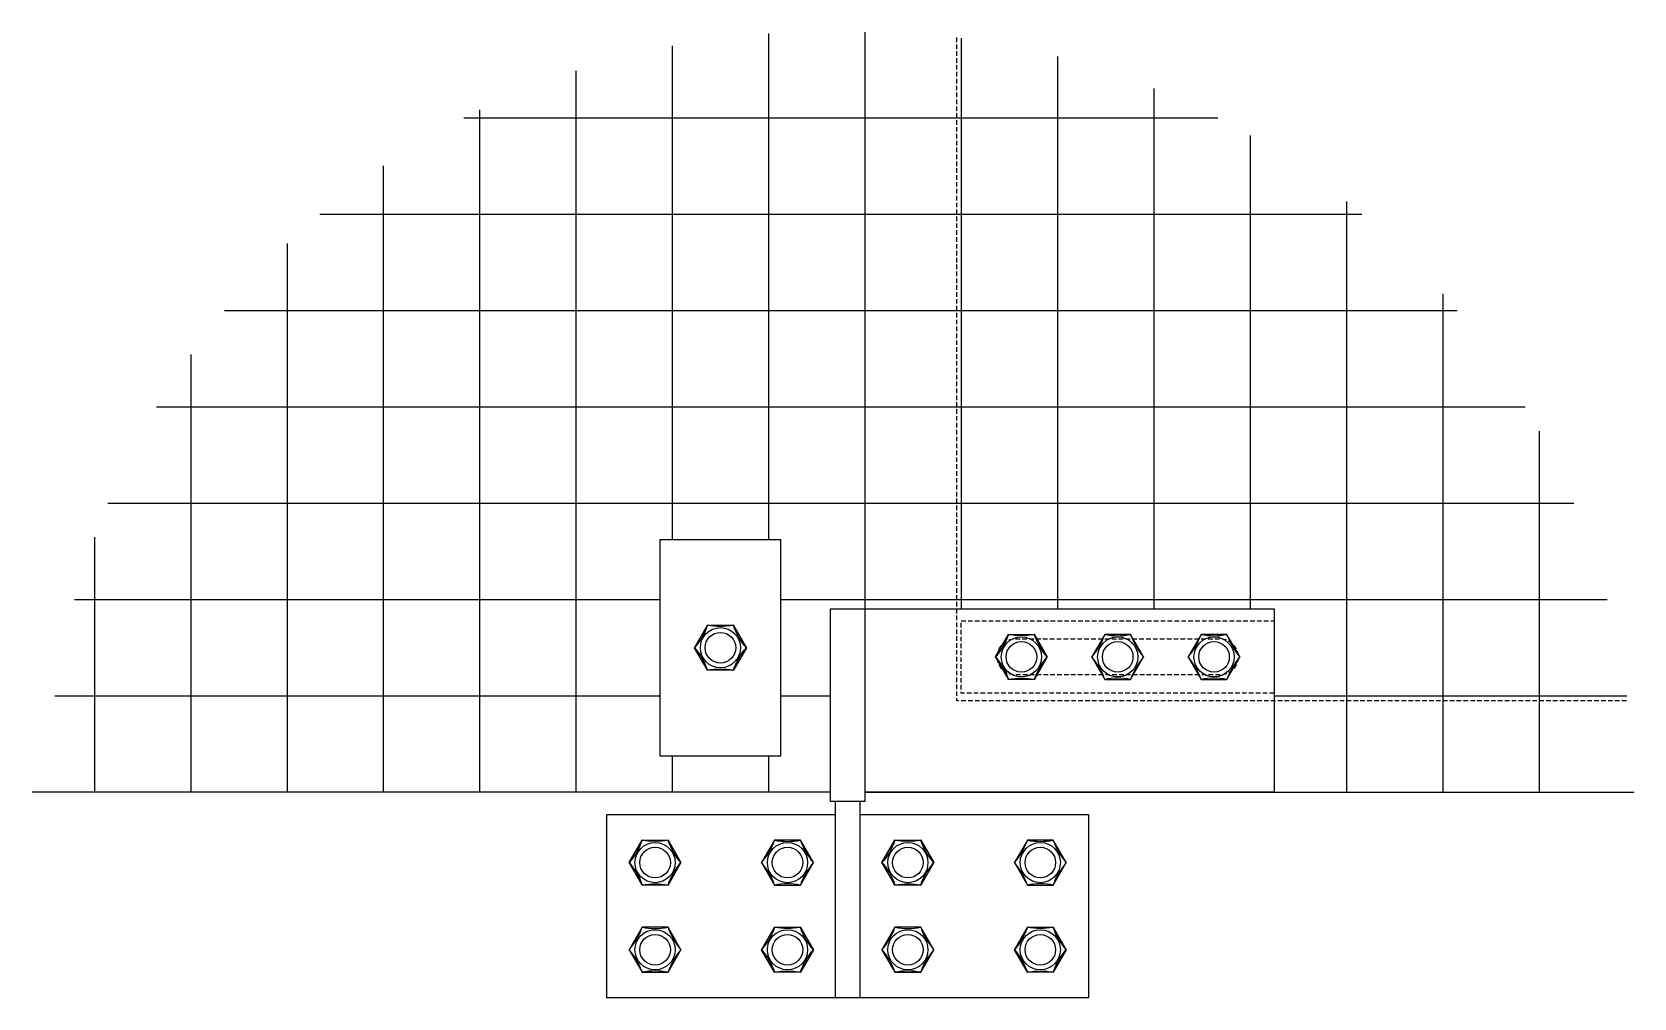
# Model space of a CAD drawing. Header units: millimetres. Extents: x 562 to 11403, y -8308 to -3911.
# Drawn here: x 2998 to 3664, y -7505 to -7104 of the extents above; entities that cross this region are included whole.
import ezdxf

# ---------------------------------------------------------------- set-up
doc = ezdxf.new("R2010")
doc.units = ezdxf.units.MM
doc.linetypes.add('HIDDEN', pattern=[9.525, 6.35, -3.175])
for name, color, linetype in [('2', 2, 'Continuous'), ('3', 3, 'Continuous'), ('5', 5, 'Continuous'), ('6', 6, 'Continuous'), ('8', 8, 'Continuous'), ('HIDDEN', 1, 'HIDDEN')]:
    doc.layers.add(name, color=color, linetype=linetype)

msp = doc.modelspace()

# ---------------------------------------------------------------- linework, layer by layer
at = {"layer": '2'}
for p, q in [((3384.17, -7106.7), (3384.17, -7343.62)), ((3424.17, -7114.37), (3424.17, -7343.62)), ((3464.17, -7127.59), (3464.17, -7343.62)), ((3344.17, -7139.82), (3490.78, -7139.82)), ((3504.17, -7147.15), (3504.17, -7343.62)), ((3544.17, -7174.55), (3544.17, -7419.82)), ((3344.17, -7179.82), (3550.56, -7179.82)), ((3584.17, -7212.82), (3584.17, -7419.82)), ((3344.17, -7219.82), (3590.14, -7219.82)), ((3344.17, -7259.82), (3618.4, -7259.82)), ((3624.17, -7269.88), (3624.17, -7419.82)), ((3344.17, -7299.82), (3638.63, -7299.82)), ((3344.17, -7339.82), (3652.41, -7339.82)), ((3514.17, -7379.82), (3660.58, -7379.82))]:
    msp.add_line(p, q, dxfattribs=at)
at = {"layer": '3', "flags": 128}
for points in [[(3259.17, -7314.82), (3309.17, -7314.82), (3309.17, -7404.82), (3259.17, -7404.82)], [(3273.39, -7359.82), (3278.78, -7350.49), (3289.55, -7350.49), (3294.94, -7359.82), (3289.55, -7369.15), (3278.78, -7369.15)], [(3419.94, -7363.62), (3414.55, -7372.95), (3403.78, -7372.95), (3398.39, -7363.62), (3403.78, -7354.29), (3414.55, -7354.29)], [(3438.39, -7363.62), (3443.78, -7372.95), (3454.55, -7372.95), (3459.94, -7363.62), (3454.55, -7354.29), (3443.78, -7354.29)], [(3478.39, -7363.62), (3483.78, -7372.95), (3494.55, -7372.95), (3499.94, -7363.62), (3494.55, -7354.29), (3483.78, -7354.29)], [(3246.25, -7449.02), (3251.64, -7439.69), (3262.41, -7439.69), (3267.8, -7449.02), (3262.41, -7458.35), (3251.64, -7458.35)], [(3322.8, -7449.02), (3317.41, -7439.69), (3306.64, -7439.69), (3301.25, -7449.02), (3306.64, -7458.35), (3317.41, -7458.35)], [(3351.25, -7449.02), (3356.64, -7439.69), (3367.41, -7439.69), (3372.8, -7449.02), (3367.41, -7458.35), (3356.64, -7458.35)], [(3427.8, -7449.02), (3422.41, -7439.69), (3411.64, -7439.69), (3406.25, -7449.02), (3411.64, -7458.35), (3422.41, -7458.35)], [(3246.25, -7485.22), (3251.64, -7494.55), (3262.41, -7494.55), (3267.8, -7485.22), (3262.41, -7475.89), (3251.64, -7475.89)], [(3322.8, -7485.22), (3317.41, -7494.55), (3306.64, -7494.55), (3301.25, -7485.22), (3306.64, -7475.89), (3317.41, -7475.89)], [(3351.25, -7485.22), (3356.64, -7494.55), (3367.41, -7494.55), (3372.8, -7485.22), (3367.41, -7475.89), (3356.64, -7475.89)], [(3427.8, -7485.22), (3422.41, -7494.55), (3411.64, -7494.55), (3406.25, -7485.22), (3411.64, -7475.89), (3422.41, -7475.89)]]:
    msp.add_lwpolyline(points, close=True, dxfattribs=at)
for points in [[(3294.94, -7359.82, -0.099848), (3289.55, -7350.49, -0.099848), (3278.78, -7350.49, -0.099848), (3273.39, -7359.82, -0.099848), (3278.78, -7369.15, -0.099848), (3289.55, -7369.15, -0.099848)], [(3398.39, -7363.62, -0.099848), (3403.78, -7372.95, -0.099848), (3414.55, -7372.95, -0.099848), (3419.94, -7363.62, -0.099848), (3414.55, -7354.29, -0.099848), (3403.78, -7354.29, -0.099848)], [(3459.94, -7363.62, 0.099848), (3454.55, -7372.95, 0.099848), (3443.78, -7372.95, 0.099848), (3438.39, -7363.62, 0.099848), (3443.78, -7354.29, 0.099848), (3454.55, -7354.29, 0.099848)], [(3499.94, -7363.62, 0.099848), (3494.55, -7372.95, 0.099848), (3483.78, -7372.95, 0.099848), (3478.39, -7363.62, 0.099848), (3483.78, -7354.29, 0.099848), (3494.55, -7354.29, 0.099848)], [(3267.8, -7449.02, -0.099848), (3262.41, -7439.69, -0.099848), (3251.64, -7439.69, -0.099848), (3246.25, -7449.02, -0.099848), (3251.64, -7458.35, -0.099848), (3262.41, -7458.35, -0.099848)], [(3301.25, -7449.02, 0.099848), (3306.64, -7439.69, 0.099848), (3317.41, -7439.69, 0.099848), (3322.8, -7449.02, 0.099848), (3317.41, -7458.35, 0.099848), (3306.64, -7458.35, 0.099848)], [(3372.8, -7449.02, -0.099848), (3367.41, -7439.69, -0.099848), (3356.64, -7439.69, -0.099848), (3351.25, -7449.02, -0.099848), (3356.64, -7458.35, -0.099848), (3367.41, -7458.35, -0.099848)], [(3406.25, -7449.02, 0.099848), (3411.64, -7439.69, 0.099848), (3422.41, -7439.69, 0.099848), (3427.8, -7449.02, 0.099848), (3422.41, -7458.35, 0.099848), (3411.64, -7458.35, 0.099848)], [(3267.8, -7485.22, 0.099848), (3262.41, -7494.55, 0.099848), (3251.64, -7494.55, 0.099848), (3246.25, -7485.22, 0.099848), (3251.64, -7475.89, 0.099848), (3262.41, -7475.89, 0.099848)], [(3301.25, -7485.22, -0.099848), (3306.64, -7494.55, -0.099848), (3317.41, -7494.55, -0.099848), (3322.8, -7485.22, -0.099848), (3317.41, -7475.89, -0.099848), (3306.64, -7475.89, -0.099848)], [(3372.8, -7485.22, 0.099848), (3367.41, -7494.55, 0.099848), (3356.64, -7494.55, 0.099848), (3351.25, -7485.22, 0.099848), (3356.64, -7475.89, 0.099848), (3367.41, -7475.89, 0.099848)], [(3406.25, -7485.22, -0.099848), (3411.64, -7494.55, -0.099848), (3422.41, -7494.55, -0.099848), (3427.8, -7485.22, -0.099848), (3422.41, -7475.89, -0.099848), (3411.64, -7475.89, -0.099848)]]:
    msp.add_lwpolyline(points, format="xyb", close=True, dxfattribs=at)
at = {"layer": '3'}
for centre, radius in [((3284.17, -7359.82), 8.34), ((3284.17, -7359.82), 6.35), ((3409.17, -7363.62), 8.34), ((3409.17, -7363.62), 6.35), ((3449.17, -7363.62), 8.34), ((3449.17, -7363.62), 6.35), ((3489.17, -7363.62), 8.34), ((3489.17, -7363.62), 6.35), ((3257.03, -7449.02), 8.34), ((3257.03, -7449.02), 6.35), ((3312.03, -7449.02), 8.34), ((3312.03, -7449.02), 6.35), ((3362.03, -7449.02), 8.34), ((3362.03, -7449.02), 6.35), ((3417.03, -7449.02), 8.34), ((3417.03, -7449.02), 6.35), ((3257.03, -7485.22), 8.34), ((3312.03, -7485.22), 8.34), ((3362.03, -7485.22), 8.34), ((3417.03, -7485.22), 8.34), ((3257.03, -7485.22), 6.35), ((3312.03, -7485.22), 6.35), ((3362.03, -7485.22), 6.35), ((3417.03, -7485.22), 6.35)]:
    msp.add_circle(centre, radius, dxfattribs=at)
at = {"layer": '5', "flags": 128}
for points in [[(3344.17, -7343.62), (3344.17, -7423.62), (3329.89, -7423.62), (3329.89, -7343.62), (3514.17, -7343.62)], [(3514.17, -7343.62), (3514.17, -7419.82), (3344.17, -7419.82)], [(3332.03, -7505.22), (3332.03, -7423.62)], [(3342.03, -7423.62), (3342.03, -7505.22)], [(3342.03, -7429.02), (3437.03, -7429.02), (3437.03, -7505.22), (3237.03, -7505.22), (3237.03, -7429.02), (3332.03, -7429.02)]]:
    msp.add_lwpolyline(points, dxfattribs=at)
at = {"layer": '6', "flags": 128}
msp.add_lwpolyline([(3344.17, -7104.19), (3344.17, -7419.82), (3663.58, -7419.82)], dxfattribs=at)
at = {"layer": '8'}
for p, q in [((3304.17, -7104.82), (3304.17, -7314.82)), ((3264.17, -7109.87), (3264.17, -7314.82)), ((3224.17, -7120.25), (3224.17, -7419.82)), ((3184.17, -7136.5), (3184.17, -7419.82)), ((3177.56, -7139.82), (3344.17, -7139.82)), ((3144.17, -7159.73), (3144.17, -7419.82)), ((3117.77, -7179.82), (3344.17, -7179.82)), ((3104.17, -7192.02), (3104.17, -7419.82)), ((3078.19, -7219.82), (3344.17, -7219.82)), ((3064.17, -7238.05), (3064.17, -7419.82)), ((3049.93, -7259.82), (3344.17, -7259.82)), ((3029.7, -7299.82), (3344.17, -7299.82)), ((3024.17, -7313.91), (3024.17, -7419.82)), ((3015.92, -7339.82), (3259.17, -7339.82)), ((3309.17, -7339.82), (3344.17, -7339.82)), ((3007.75, -7379.82), (3259.17, -7379.82)), ((3309.17, -7379.82), (3329.89, -7379.82)), ((3264.17, -7404.82), (3264.17, -7419.82)), ((3304.17, -7404.82), (3304.17, -7419.82))]:
    msp.add_line(p, q, dxfattribs=at)
at = {"layer": '8', "flags": 128}
msp.add_lwpolyline([(3329.89, -7419.82), (2998.28, -7419.82)], dxfattribs=at)
at = {"layer": 'HIDDEN', "ltscale": 0.3, "flags": 128}
msp.add_lwpolyline([(3382.27, -7106.47), (3382.27, -7381.72), (3660.84, -7381.72)], dxfattribs=at)
msp.add_lwpolyline([(3384.17, -7348.62), (3514.17, -7348.62), (3514.17, -7378.62), (3384.17, -7378.62)], close=True, dxfattribs=at)
msp.add_lwpolyline([(3491.67, -7371.12), (3406.67, -7371.12, -1), (3406.67, -7356.12), (3491.67, -7356.12, -1)], format="xyb", close=True, dxfattribs=at)

doc.saveas('drawing.dxf')
